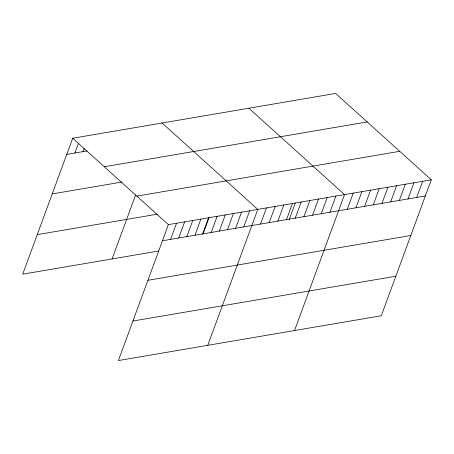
<?xml version="1.0" encoding="UTF-8"?>
<svg xmlns="http://www.w3.org/2000/svg" width="454" height="454" viewBox="0 0 454 454"><rect width="100%" height="100%" fill="white"/><g stroke="black" fill="none" stroke-linecap="round" stroke-linejoin="round"><path stroke-width="0.68" d="M431.3 179.824L168.394 224.622L118.38 360.561L381.286 315.757L431.3 179.824L335.62 93.439L72.714 138.243L22.7 274.176L158.804 250.983M74.899 153.004L78.463 143.316M83.025 151.619L84.217 148.39M112.087 258.945L135.627 194.976M170.579 239.383L176.521 223.237M178.706 237.998L184.647 221.853M186.832 236.613L192.768 220.468M194.959 235.229L200.895 219.083M202.484 234.275L208.789 217.148M203.086 233.844L209.022 217.699M211.206 232.459L217.148 216.314M219.333 231.075L225.275 214.929M227.46 229.69L233.401 213.545M235.586 228.305L241.528 212.16M243.713 226.921L249.655 210.775M207.767 345.324L257.781 209.39L162.101 123.011M260.517 224.06L266.458 207.915M269.194 222.579L275.135 206.434M277.871 221.104L283.807 204.958M286.542 219.623L292.484 203.477M289.243 219.492L295.304 203.023M295.219 218.147L301.161 202.002M303.896 216.666L309.838 200.52M312.573 215.19L318.515 199.045M321.25 213.709L327.186 197.564M329.922 212.234L335.864 196.088M294.527 330.54L344.541 194.607L248.86 108.228M347.276 209.277L353.218 193.132M355.953 207.796L361.895 191.65M364.63 206.32L370.566 190.175M373.301 204.839L379.243 188.694M381.979 203.364L387.92 187.213M390.656 201.882L396.597 185.737M399.333 200.407L405.274 184.256M408.01 198.926L413.946 182.78M416.681 197.45L422.623 181.299M66.772 154.388L87.089 150.927M104.289 166.749L367.195 121.95M52.227 193.92L121.978 182.031M136.819 196.117L399.724 151.318M37.245 234.644L157.334 214.18M162.453 240.768L425.358 195.969M147.908 280.3L410.813 235.501M132.92 321.029L395.831 276.225M72.714 138.243L168.394 224.622"/></g></svg>
